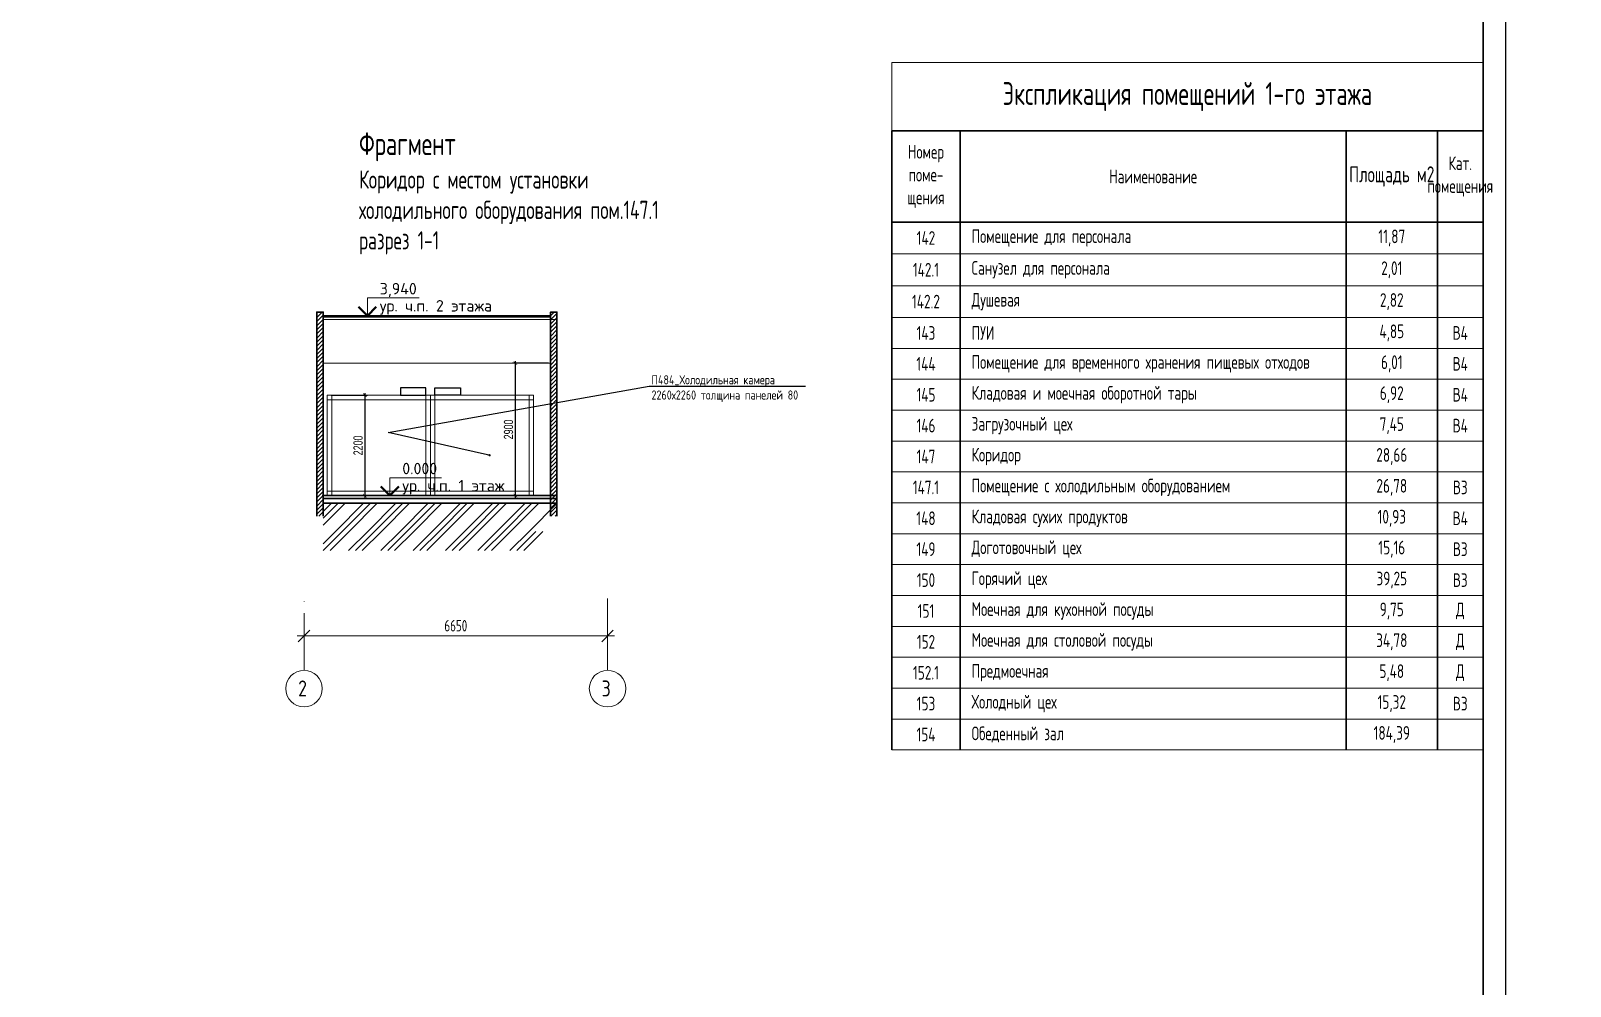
# Model space of a CAD drawing. Header units: millimetres. Extents: x -241391 to 8718866, y 0 to 143518.
# Drawn here: x -190008 to -156282, y 92697 to 113634 of the extents above; entities that cross this region are included whole.
import ezdxf
from ezdxf import colors
from ezdxf.entities.mleader import LeaderData, LeaderLine
from ezdxf.enums import TextEntityAlignment as Align
from ezdxf.math import Vec2, Vec3

# ---------------------------------------------------------------- set-up
doc = ezdxf.new("R2010")
doc.units = ezdxf.units.MM
doc.header["$MEASUREMENT"] = 0
doc.header["$PDMODE"] = 3
doc.header["$PDSIZE"] = -4
doc.linetypes.add('CENTER', pattern=[2, 1.25, -0.25, 0.25, -0.25])
doc.layers.get('0').update_dxf_attribs({"color": 250, "lineweight": 9})
doc.layers.get('Defpoints').update_dxf_attribs({"color": 8})
for name, color, linetype in [('_RAMKA', 7, 'Continuous'), ('АР_Таблицы', 250, 'Continuous'), ('ПРИМЕЧАНИЕ', 7, 'Continuous')]:
    doc.layers.add(name, color=color, linetype=linetype)
for name, color, linetype, lineweight in [('АР_Оси', 193, 'Continuous', 9), ('АР_Оси размеры', 164, 'Continuous', 9), ('АР_Отметки', 250, 'Continuous', 15), ('АР_Сущ Несущая стена', 202, 'Continuous', 30), ('АР_Штриховка монолит', 250, 'Continuous', 9), ('ТХ_пищеблок', 30, 'Continuous', 20)]:
    doc.layers.add(name, color=color, linetype=linetype, lineweight=lineweight)
doc.layers.add('ТХ_привязка ТХ', color=7, linetype='Continuous', true_color=0x163d5c)
doc.styles.add('App_St_Tx', font='isocpeur.ttf')
doc.styles.add('Arial Narrow_6', font='ARIALN.TTF', dxfattribs={"width": 0.85, "height": 200})
doc.styles.add('ISOCPEUR', font='isocpeur.ttf', dxfattribs={"width": 0.7})
doc.styles.add('ГОСТ 2.304', font='isocpeur.ttf', dxfattribs={"width": 0.7})
doc.dimstyles.new('2_5_Arial_Narrow_Чёрный', dxfattribs={"dimscale": 304.8, "dimtxt": 200, "dimasz": 0.25, "dimexe": 0.2, "dimexo": 0.15, "dimgap": 0.15, "dimtad": 1, "dimtoh": 1, "dimdec": 0, "dimrnd": 10, "dimzin": 0, "dimdsep": 46, "dimtxsty": 'Arial Narrow_6', "dimblk": 'ARCHTICK', "dimcen": 0.09, "dimdle": 0.15, "dimclrt": 256, "dimazin": 0, "dimtfac": 1, "dimtdec": 0, "dimtix": 1, "dimtmove": 1, "dimatfit": 3, "dimfxl": 1, "dimtvp": 1, "dimtolj": 1, "dimtzin": 0, "dimarcsym": 2})

# ---------------------------------------------------------------- blocks, each defined once
blk = doc.blocks.new('*U137')
at = {"lineweight": 20}
for p, q in [((0, 0), (0, 3.18)), ((0, 3.18), (9.18, 3.18)), ((-6.88, 0), (2.29, 0))]:
    blk.add_line(p, q, dxfattribs=at)
at = {"lineweight": 40}
for q in [(-1.59, 1.6), (1.59, 1.6)]:
    blk.add_line((0, 0), q, dxfattribs=at)
at = {"lineweight": 20, "style": 'App_St_Tx'}
blk.add_attdef('ОТМЕТКА', text='', height=2.04, dxfattribs=at).set_placement((2.21, 3.18), align=Align.BOTTOM_LEFT)
blk.add_attdef('КОММЕНТАРИЙ', text='', height=2.04, dxfattribs=at).set_placement((2.21, 2.8), align=Align.TOP_LEFT)
blk = doc.blocks.new('_ArchTick')
at = {"color": 0, "linetype": 'ByBlock', "const_width": 0.15}
blk.add_lwpolyline([(-0.5, -0.5), (0.5, 0.5)], dxfattribs=at)
blk = doc.blocks.new('*D141')
at = {"layer": 'Defpoints', "color": 0, "ltscale": 0.1, "transparency": 16777216}
for p in [(-183472, 105648), (-183667, 103448), (-182689, 103448)]:
    blk.add_point(p, dxfattribs=at)
at = {"layer": 'ТХ_привязка ТХ', "color": 0, "lineweight": -2, "ltscale": 0.1, "transparency": 16777216}
for p, q in [((-183427, 105648), (-182628, 105648)), ((-182689, 105694), (-182689, 103402)), ((-183621, 103448), (-182628, 103448))]:
    blk.add_line(p, q, dxfattribs=at)
at = {"layer": 'ТХ_привязка ТХ', "color": 0, "lineweight": -2, "ltscale": 0.1, "transparency": 16777216, "xscale": 76.2, "yscale": 76.2, "zscale": 76.2}
for p, rotation in [((-182689, 105648), 90), ((-182689, 103448), 270)]:
    blk.add_blockref('_ArchTick', p, dxfattribs=dict(at, rotation=rotation))
at = {"layer": 'ТХ_привязка ТХ', "ltscale": 0.1, "transparency": 16777216, "insert": (-182837, 104548), "char_height": 200, "attachment_point": 5, "rotation": 90, "style": 'Arial Narrow_6'}
blk.add_mtext('\\A1;2200', dxfattribs=at)
blk = doc.blocks.new('_Dot')
at = {"color": 0, "linetype": 'ByBlock', "lineweight": -2}
blk.add_line((-0.5, 0), (-1, 0), dxfattribs=at)
at = {"color": 0, "linetype": 'ByBlock', "const_width": 0.5}
blk.add_lwpolyline([(-0.25, 0, 1), (0.25, 0, 1)], format="xyb", close=True, dxfattribs=at)
blk = doc.blocks.new('*D142')
at = {"layer": 'Defpoints', "color": 0, "ltscale": 0.1, "transparency": 16777216}
for p in [(-178622, 106348), (-179393, 103448), (-178622, 103448)]:
    blk.add_point(p, dxfattribs=at)
at = {"layer": 'ТХ_привязка ТХ', "color": 0, "lineweight": -2, "ltscale": 0.1, "transparency": 16777216}
for p, q in [((-178668, 106348), (-179454, 106348)), ((-179393, 106394), (-179393, 103402)), ((-178668, 103448), (-179454, 103448))]:
    blk.add_line(p, q, dxfattribs=at)
at = {"layer": 'ТХ_привязка ТХ', "color": 0, "lineweight": -2, "ltscale": 0.1, "transparency": 16777216, "xscale": 76.2, "yscale": 76.2, "zscale": 76.2}
for p, rotation in [((-179393, 106348), 90), ((-179393, 103448), 270)]:
    blk.add_blockref('_ArchTick', p, dxfattribs=dict(at, rotation=rotation))
at = {"layer": 'ТХ_привязка ТХ', "ltscale": 0.1, "transparency": 16777216, "insert": (-179541, 104898), "char_height": 200, "attachment_point": 5, "rotation": 90, "style": 'Arial Narrow_6'}
blk.add_mtext('\\A1;2900', dxfattribs=at)
blk = doc.blocks.new('_DotSmall')
at = {"color": 0, "linetype": 'ByBlock', "const_width": 0.5}
blk.add_lwpolyline([(-0.0625, 0, 1), (0.0625, 0, 1)], format="xyb", close=True, dxfattribs=at)
blk = doc.blocks.new('*T194')
at = {"layer": 'Defpoints', "color": 8, "linetype": 'ByBlock', "lineweight": 0, "ltscale": 100, "transparency": 16777216}
for p, q in [((0, 0), (12955, 0)), ((0, 0), (0, -1500)), ((12955, 0), (12955, -1500))]:
    blk.add_line(p, q, dxfattribs=at)
at = {"layer": 'АР_Таблицы', "color": 0, "linetype": 'ByBlock', "lineweight": 30, "ltscale": 100, "transparency": 16777216}
for p, q in [((0, -1500), (12955, -1500)), ((0, -1500), (0, -15068)), ((1500, -1500), (1500, -15068)), ((9955, -1500), (9955, -15068)), ((11955, -1500), (11955, -15068)), ((12955, -1500), (12955, -15068)), ((0, -3500), (12955, -3500))]:
    blk.add_line(p, q, dxfattribs=at)
at = {"layer": 'АР_Таблицы', "color": 0, "linetype": 'ByBlock', "lineweight": -2, "ltscale": 100, "transparency": 16777216}
for p, q in [((0, -4197), (1500, -4197)), ((11955, -4197), (12955, -4197)), ((0, -4894), (1500, -4894)), ((11955, -4894), (12955, -4894)), ((0, -5591), (1500, -5591)), ((11955, -5591), (12955, -5591)), ((0, -6268), (1500, -6268)), ((11955, -6268), (12955, -6268)), ((0, -6945), (1500, -6945)), ((11955, -6945), (12955, -6945)), ((0, -7622), (1500, -7622)), ((11955, -7622), (12955, -7622)), ((0, -8298), (1500, -8298)), ((11955, -8298), (12955, -8298)), ((0, -8975), (1500, -8975)), ((11955, -8975), (12955, -8975)), ((0, -9652), (1500, -9652)), ((11955, -9652), (12955, -9652)), ((0, -10329), (1500, -10329)), ((11955, -10329), (12955, -10329)), ((0, -11006), (9955, -11006)), ((11955, -11006), (12955, -11006)), ((0, -11683), (1500, -11683)), ((11955, -11683), (12955, -11683)), ((0, -12360), (1500, -12360)), ((11955, -12360), (12955, -12360)), ((0, -13037), (1500, -13037)), ((11955, -13037), (12955, -13037)), ((0, -13714), (1500, -13714)), ((11955, -13714), (12955, -13714)), ((0, -14391), (1500, -14391)), ((11955, -14391), (12955, -14391)), ((0, -15068), (1500, -15068)), ((11955, -15068), (12955, -15068))]:
    blk.add_line(p, q, dxfattribs=at)
at = {"layer": 'АР_Таблицы', "color": 0, "linetype": 'ByBlock', "lineweight": 9, "ltscale": 100, "transparency": 16777216}
for p, q in [((1500, -4197), (11955, -4197)), ((1500, -4894), (11955, -4894)), ((1500, -5591), (11955, -5591)), ((1500, -6268), (11955, -6268)), ((1500, -6945), (11955, -6945)), ((1500, -7622), (11955, -7622)), ((1500, -8298), (11955, -8298)), ((1500, -8975), (11955, -8975)), ((1500, -9652), (11955, -9652)), ((1500, -10329), (11955, -10329)), ((9955, -11006), (11955, -11006)), ((1500, -11683), (11955, -11683)), ((1500, -12360), (11955, -12360)), ((1500, -13037), (11955, -13037)), ((1500, -13714), (11955, -13714)), ((1500, -14391), (11955, -14391)), ((1500, -15068), (11955, -15068))]:
    blk.add_line(p, q, dxfattribs=at)
at = {"layer": 'АР_Таблицы', "ltscale": 100, "transparency": 16777216, "style": 'ISOCPEUR'}
for s, insert, char_height, width, attachment_point in [('Экспликация помещений 1-го этажа', (6477, -750), 500, 12854.8, 5), ('Номер поме- щения', (750, -2500), 300, 1400, 5), ('Наименование', (5727, -2500), 300, 8354.8, 5), ('Площадь м2', (10955, -2500), 350, 1900, 5), ('Кат. помещения', (12455, -2500), 300, 900, 5), ('142', (750, -3848), 300, 1223.08, 5), ('Помещение для персонала ', (1750, -3848), 300, 7954.8, 4), ('11,87', (10955, -3848), 300, 1500, 5), ('Санузел для персонала', (1750, -4545), 300, 7954.8, 4), ('2,01', (10955, -4545), 300, 1500, 5), ('142.1', (750, -4545), 300, 1223.08, 5), ('Душевая', (1750, -5242), 300, 7954.8, 4), ('2,82', (10955, -5242), 300, 1500, 5), ('142.2', (750, -5242), 300, 1223.08, 5), ('143', (750, -5929), 300, 1223.08, 5), ('ПУИ', (1750, -5929), 300, 7954.8, 4), ('4,85', (10955, -5929), 300, 1500, 5), ('{\\C1;В4}', (12455, -5929), 300, 900, 5), ('144', (750, -6606), 300, 1223.08, 5), ('Помещение для временного хранения пищевых отходов', (1750, -6606), 300, 7954.8, 4), ('6,01', (10955, -6606), 300, 1500, 5), ('{\\C1;В4}', (12455, -6606), 300, 900, 5), ('145', (750, -7283), 300, 1223.08, 5), ('Кладовая и моечная оборотной тары', (1750, -7283), 300, 7954.8, 4), ('6,92', (10955, -7283), 300, 1500, 5), ('{\\C1;В4}', (12455, -7283), 300, 900, 5), ('146', (750, -7960), 300, 1223.08, 5), ('Загрузочный цех', (1750, -7960), 300, 7954.8, 4), ('7,45', (10955, -7960), 300, 1500, 5), ('{\\C1;В4}', (12455, -7960), 300, 900, 5), ('147', (750, -8637), 300, 1223.08, 5), ('Коридор ', (1750, -8637), 300, 7954.8, 4), ('28,66', (10955, -8637), 300, 1500, 5), ('147.1', (750, -9314), 300, 1223.08, 5), ('Помещение с холодильным оборудованием', (1750, -9314), 300, 7954.8, 4), ('26,78', (10955, -9314), 300, 1500, 5), ('{\\C1;В3}', (12455, -9314), 300, 900, 5), ('148', (750, -9991), 300, 1223.08, 5), ('Кладовая сухих продуктов', (1750, -9991), 300, 7954.8, 4), ('10,93', (10955, -9991), 300, 1500, 5), ('{\\C1;В4}', (12455, -9991), 300, 900, 5), ('149', (750, -10668), 300, 1223.08, 5), ('Доготовочный цех', (1750, -10668), 300, 7954.8, 4), ('15,16', (10955, -10668), 300, 1500, 5), ('{\\C1;В3}', (12455, -10668), 300, 900, 5), ('150', (750, -11345), 300, 1223.08, 5), ('Горячий цех', (1750, -11345), 300, 7954.8, 4), ('39,25', (10955, -11345), 300, 1500, 5), ('{\\C1;В3}', (12455, -11345), 300, 900, 5), ('151', (750, -12022), 300, 1223.08, 5), ('Моечная для кухонной посуды', (1750, -12022), 300, 7954.8, 4), ('9,75', (10955, -12022), 300, 1500, 5), ('{\\C1;Д}', (12455, -12022), 300, 900, 5), ('152', (750, -12698), 300, 1223.08, 5), ('Моечная для столовой посуды', (1750, -12698), 300, 7954.8, 4), ('34,78', (10955, -12698), 300, 1500, 5), ('{\\C1;Д}', (12455, -12698), 300, 900, 5), ('152.1', (750, -13375), 300, 1223.08, 5), ('Предмоечная ', (1750, -13375), 300, 7954.8, 4), ('5,48', (10955, -13375), 300, 1500, 5), ('{\\C1;Д}', (12455, -13375), 300, 900, 5), ('153', (750, -14052), 300, 1223.08, 5), ('Холодный цех', (1750, -14052), 300, 7954.8, 4), ('15,32', (10955, -14052), 300, 1500, 5), ('{\\C1;В3}', (12455, -14052), 300, 900, 5), ('154', (750, -14729), 300, 1223.08, 5), ('Обеденный зал', (1750, -14729), 300, 7954.8, 4), ('184,39', (10955, -14729), 300, 1500, 5)]:
    blk.add_mtext(s, dxfattribs=dict(at, insert=insert, char_height=char_height, width=width, attachment_point=attachment_point))
blk = doc.blocks.new('_Oblique')
at = {"color": 0, "linetype": 'ByBlock', "lineweight": -2}
blk.add_line((-0.5, -0.5), (0.5, 0.5), dxfattribs=at)

msp = doc.modelspace()

# ---------------------------------------------------------------- hatches: boundary and pattern name
at = {"layer": 'АР_Штриховка монолит', "ltscale": 100}
h = msp.add_hatch(dxfattribs=at)
h.set_pattern_fill('ANSI31', color=256, scale=20)
h.set_pattern_definition([(45, (-329417.81, 5587.466), (-44.90128, 44.90128), [])])
h.paths.add_polyline_path([(-183601.8, 102996.3), (-183602, 107451.4), (-183742.3, 107451.4), (-183742.4, 102996.2)])
h = msp.add_hatch(dxfattribs=at)
h.set_pattern_fill('ANSI31', color=256, scale=20)
h.set_pattern_definition([(45, (-324298.08, 8317.466), (-44.90128, 44.90128), [])])
h.paths.add_polyline_path([(-178482, 102996.3), (-178481.6, 107468.4), (-178621.9, 107468.4), (-178622.7, 102996.2)])

# ---------------------------------------------------------------- linework, layer by layer
at = {"lineweight": 30}
for p, q in [((-183602.1, 107387.9), (-178621.9, 107387.9)), ((-183602.1, 107367.9), (-178621.9, 107367.9)), ((-178481.9, 107387.9), (-178481.9, 107387.9)), ((-178481.9, 107367.9), (-178481.9, 107367.9)), ((-183602.1, 103447.9), (-178481.9, 103447.9)), ((-183602.1, 103387.9), (-178481.9, 103387.9)), ((-183602.1, 103280), (-178473.4, 103280))]:
    msp.add_line(p, q, dxfattribs=at)
for p, q in [((-183602.1, 107307.9), (-178481.9, 107307.9)), ((-183602.1, 106347.9), (-178622.3, 106347.9))]:
    msp.add_line(p, q)
at = {"linetype": 'Continuous', "lineweight": 0, "transparency": 33554641}
for p, q in [((-183602.1, 103101), (-183423.1, 103280)), ((-183602.1, 102951), (-183273.1, 103280)), ((-183602.1, 102801), (-183123.1, 103280)), ((-183333.3, 102662.8), (-182716, 103280)), ((-183183.3, 102662.8), (-182566, 103280)), ((-183033.3, 102662.8), (-182416, 103280)), ((-182626.2, 102662.8), (-182008.9, 103280)), ((-182476.2, 102662.8), (-181858.9, 103280)), ((-182326.2, 102662.8), (-181708.9, 103280)), ((-181919, 102662.8), (-181301.8, 103280)), ((-181769, 102662.8), (-181151.8, 103280)), ((-181619, 102662.8), (-181001.8, 103280)), ((-181211.9, 102662.8), (-180594.7, 103280)), ((-181061.9, 102662.8), (-180444.7, 103280)), ((-180911.9, 102662.8), (-180294.7, 103280)), ((-180504.8, 102662.8), (-179887.6, 103280)), ((-180354.8, 102662.8), (-179737.6, 103280)), ((-180204.8, 102662.8), (-179587.6, 103280)), ((-179797.7, 102662.8), (-179180.5, 103280)), ((-179647.7, 102662.8), (-179030.5, 103280)), ((-179497.7, 102662.8), (-178880.5, 103280)), ((-179090.6, 102662.8), (-178473.4, 103280)), ((-183602.1, 102393.9), (-183333.3, 102662.8)), ((-183602.1, 102243.9), (-183183.3, 102662.8)), ((-183452.2, 102243.8), (-183033.3, 102662.8)), ((-183045.3, 102243.7), (-182626.2, 102662.8)), ((-182895.3, 102243.6), (-182476.2, 102662.8)), ((-182745.4, 102243.5), (-182326.2, 102662.8)), ((-182338.5, 102243.4), (-181919, 102662.8)), ((-182188.5, 102243.3), (-181769, 102662.8)), ((-182038.6, 102243.2), (-181619, 102662.8)), ((-181631.7, 102243), (-181211.9, 102662.8)), ((-181481.7, 102243), (-181061.9, 102662.8)), ((-181331.8, 102242.9), (-180911.9, 102662.8)), ((-180924.9, 102242.7), (-180504.8, 102662.8)), ((-180774.9, 102242.7), (-180354.8, 102662.8)), ((-180625, 102242.6), (-180204.8, 102662.8)), ((-180216.6, 102243.9), (-179797.7, 102662.8)), ((-180066.6, 102243.9), (-179647.7, 102662.8)), ((-179916.7, 102243.8), (-179497.7, 102662.8)), ((-179509.5, 102243.9), (-179090.6, 102662.8)), ((-179359.5, 102243.9), (-178940.6, 102662.8)), ((-179209.6, 102243.8), (-178790.6, 102662.8))]:
    msp.add_line(p, q, dxfattribs=at)
at = {"layer": '_RAMKA', "color": 0}
msp.add_lwpolyline([(-241391.3, 81826.5), (-157691.3, 81826.5), (-157691.3, 141008.3), (-241391.3, 141008.3)], close=True, dxfattribs=at)
at = {"layer": '_RAMKA', "color": 0, "lineweight": 30}
msp.add_lwpolyline([(-239391.3, 82326.5), (-158191.3, 82326.5), (-158191.3, 140508.3), (-239391.3, 140508.3)], close=True, dxfattribs=at)
at = {"layer": 'АР_Оси', "color": 253, "linetype": 'CENTER', "ltscale": 1000}
for p, q in [((-184021.6, 99619.2), (-184021.6, 101124.2)), ((-177371.6, 99619.2), (-177371.6, 101124.2))]:
    msp.add_line(p, q, dxfattribs=at)
at = {"layer": 'АР_Оси', "color": 253, "ltscale": 0.5}
for centre in [(-184021.6, 99219.2), (-177371.6, 99219.2)]:
    msp.add_circle(centre, 400, dxfattribs=at)
at = {"layer": 'АР_Оси размеры', "color": 253, "ltscale": 100}
for p, q in [((-177371.6, 101195.6), (-177371.6, 100221.8)), ((-177371.6, 101195.6), (-177371.6, 100221.8)), ((-184021.6, 100781.8), (-184021.6, 100221.8)), ((-184021.6, 100781.8), (-184021.6, 100221.8)), ((-184171.6, 100371.8), (-177221.6, 100371.8))]:
    msp.add_line(p, q, dxfattribs=at)
at = {"layer": 'АР_Сущ Несущая стена'}
msp.add_line((-178622.4, 102996.3), (-178621.9, 107468.4), dxfattribs=at)
at = {"layer": 'АР_Сущ Несущая стена', "ltscale": 100}
msp.add_line((-178482.1, 102996.3), (-178481.9, 107468.4), dxfattribs=at)
at = {"layer": 'АР_Сущ Несущая стена'}
for points in [[(-183742.1, 102996.3), (-183742.1, 107468.4), (-183602.1, 107468.4), (-183602.1, 102996.3)], [(-178621.9, 102996.3), (-178621.9, 107468.4), (-178481.9, 107468.4), (-178481.9, 102996.3)]]:
    msp.add_lwpolyline(points, dxfattribs=at)
at = {"layer": 'ТХ_пищеблок', "color": 140, "ltscale": 0.1}
for points in [[(-183512.4, 103447.9), (-181252.4, 103447.9), (-181252.4, 105647.9), (-183512.4, 105647.9)], [(-183412.4, 105547.9), (-183512.4, 105547.9), (-183512.4, 105647.9), (-183412.4, 105647.9)], [(-181252.4, 105647.9), (-181352.4, 105647.9), (-181352.4, 105547.9), (-181252.4, 105547.9)], [(-178992.4, 103447.9), (-181252.4, 103447.9), (-181252.4, 105647.9), (-178992.4, 105647.9)], [(-181252.4, 105647.9), (-181152.4, 105647.9), (-181152.4, 105547.9), (-181252.4, 105547.9)], [(-179092.4, 105547.9), (-178992.4, 105547.9), (-178992.4, 105647.9), (-179092.4, 105647.9)], [(-183412.4, 103547.9), (-181352.4, 103547.9), (-181352.4, 105547.9), (-183412.4, 105547.9)], [(-179092.4, 103547.9), (-181152.4, 103547.9), (-181152.4, 105547.9), (-179092.4, 105547.9)], [(-183412.4, 103547.9), (-183512.4, 103547.9), (-183512.4, 103447.9), (-183412.4, 103447.9)], [(-181352.4, 103547.9), (-181252.4, 103547.9), (-181252.4, 103447.9), (-181352.4, 103447.9)], [(-181152.4, 103547.9), (-181252.4, 103547.9), (-181252.4, 103447.9), (-181152.4, 103447.9)], [(-179092.4, 103547.9), (-178992.4, 103547.9), (-178992.4, 103447.9), (-179092.4, 103447.9)]]:
    msp.add_lwpolyline(points, close=True, dxfattribs=at)
at = {"layer": 'ТХ_привязка ТХ', "color": 140, "ltscale": 100}
for points in [[(-181909.1, 105647.9), (-181352.4, 105647.9), (-181352.4, 105811.2), (-181909.1, 105811.2)], [(-180595.7, 105647.9), (-181152.4, 105647.9), (-181152.4, 105811.2), (-180595.7, 105811.2)]]:
    msp.add_lwpolyline(points, close=True, dxfattribs=at)

# ---------------------------------------------------------------- block references
msp.add_blockref('*T194', (-171146.1, 112941.4))
at = {"lineweight": 20, "xscale": 123.3509672150743, "yscale": 123.3509672150743, "zscale": 123.3509672150743}
for p, values in [((-182634.7, 107387.9), {'КОММЕНТАРИЙ': 'ур. ч.п. 2 этажа', 'ОТМЕТКА': '3,940'}), ((-182141.4, 103447.9), {'КОММЕНТАРИЙ': 'ур. ч.п. 1 этаж', 'ОТМЕТКА': '0.000'})]:
    msp.add_blockref('*U137', p, dxfattribs=at).add_auto_attribs(values)
at = {"layer": 'АР_Оси размеры', "color": 253, "ltscale": 100, "xscale": 250, "yscale": 250, "zscale": 250}
for p in [(-184021.6, 100371.8), (-177371.6, 100371.8)]:
    msp.add_blockref('_Oblique', p, dxfattribs=at)
at = {"layer": 'АР_Оси размеры', "color": 253, "ltscale": 100, "xscale": 250, "yscale": 250, "zscale": 250, "rotation": 180}
for p in [(-184021.6, 100371.8), (-177371.6, 100371.8)]:
    msp.add_blockref('_Oblique', p, dxfattribs=at)

# ---------------------------------------------------------------- texts
at = {"layer": 'АР_Оси', "color": 253, "style": 'ГОСТ 2.304', "width": 0.8}
for s, p in [('2', (-184149.4, 99046.9)), ('3', (-177499.4, 99046.9))]:
    msp.add_text(s, height=350, dxfattribs=at).set_placement(p)
at = {"layer": 'АР_Оси размеры', "color": 253, "ltscale": 100, "insert": (-180696.6, 100596.8), "char_height": 250, "attachment_point": 5, "style": 'ГОСТ 2.304'}
msp.add_mtext('\\A1;6650', dxfattribs=at)
at = {"layer": 'ПРИМЕЧАНИЕ', "insert": (-182816.7, 108733.8, -3.6), "char_height": 500, "attachment_point": 7, "style": 'ГОСТ 2.304'}
msp.add_mtext('Фрагмент \\P{\\H0.8x;Коридор с местом установки\\Pхолодильного оборудования пом.147.1\\Pразрез 1-1}', dxfattribs=at)

# ---------------------------------------------------------------- dimensions: what is measured, and where the dimension line sits
at = {"layer": 'ТХ_привязка ТХ', "ltscale": 0.1}
for base, p1, p2, picture, middle in [((-179392.9, 103447.9), (-178622.3, 106347.9), (-178622.3, 103447.9), '*D142', (-179540.8, 104897.9)), ((-182689.4, 103447.9), (-183472.4, 105647.9), (-183666.6, 103447.9), '*D141', (-182837.2, 104547.9))]:
    dim = msp.add_linear_dim(base=base, p1=p1, p2=p2, angle=90, dimstyle='2_5_Arial_Narrow_Чёрный', override={"dimtxt": 230, "dimpost": '<>'}, dxfattribs=at)
    dim.commit()
    dim.dimension.update_dxf_attribs({"geometry": picture, "text_midpoint": middle})

# ---------------------------------------------------------------- leaders
at = {"layer": 'АР_Отметки'}
ml = msp.add_multileader_mtext('Standard', dxfattribs=at)
ml.set_content('0,000', color=256, style='ISOCPEUR')
ml.set_leader_properties(color=256, linetype='Continuous', lineweight=-1)
ml.set_arrow_properties(name='DOTSMALL')
ml.build(insert=Vec2(0, 0))
ml.multileader.update_dxf_attribs({"has_text_frame": 1, "text_left_attachment_type": 4, "text_right_attachment_type": 4, "dogleg_length": 100, "arrow_head_size": 180})
ctx = ml.context
ctx.base_point, ctx.char_height, ctx.arrow_head_size, ctx.landing_gap_size, ctx.plane_origin = Vec3(-195801, 128738.8, 0), 250, 180, 50, Vec3(-194859.4, 127451.9, 0)
ctx.left_attachment, ctx.right_attachment = 4, 4
notes = []
notes.append((ctx, [(0, (0, 0, 0), (0, 0), (1, 0), 1, [])]))
ctx.mtext.insert, ctx.mtext.width, ctx.mtext.defined_height, ctx.mtext.line_spacing_style, ctx.mtext.flow_direction = Vec3(-195751, 129138.8, 0), 599.198, 407.5, 2, 5
ml = msp.add_multileader_mtext('Standard', dxfattribs=at)
ml.set_content('0,000', color=256, style='ISOCPEUR')
ml.set_leader_properties(color=256, linetype='Continuous', lineweight=-1)
ml.set_arrow_properties(name='DOTSMALL')
ml.build(insert=Vec2(0, 0))
ml.multileader.update_dxf_attribs({"has_text_frame": 1, "text_left_attachment_type": 4, "text_right_attachment_type": 4, "dogleg_length": 100, "arrow_head_size": 180})
ctx = ml.context
ctx.base_point, ctx.char_height, ctx.arrow_head_size, ctx.landing_gap_size, ctx.plane_origin = Vec3(-202583.9, 121652.2, 0), 250, 180, 50, Vec3(-204745.1, 120215.7, 0)
ctx.left_attachment, ctx.right_attachment = 4, 4
notes.append((ctx, [(0, (0, 0, 0), (0, 0), (1, 0), 1, [])]))
ctx.mtext.insert, ctx.mtext.width, ctx.mtext.line_spacing_style, ctx.mtext.flow_direction = Vec3(-202533.9, 122052.2, 0), 852.697, 2, 5
at = {"layer": 'АР_Отметки', "color": 253}
ml = msp.add_multileader_mtext('Standard', dxfattribs=at)
ml.set_content('0,000', color=253, style='ISOCPEUR')
ml.set_leader_properties(color=256, linetype='Continuous', lineweight=-1)
ml.set_arrow_properties(name='DOTSMALL')
ml.build(insert=Vec2(0, 0))
ml.multileader.update_dxf_attribs({"has_text_frame": 1, "text_left_attachment_type": 4, "text_right_attachment_type": 4, "dogleg_length": 100, "arrow_head_size": 180})
ctx = ml.context
ctx.base_point, ctx.char_height, ctx.arrow_head_size, ctx.landing_gap_size, ctx.plane_origin = Vec3(-210451.3, 105391.8, 0), 250, 180, 50, Vec3(-212612.5, 104867.3, 0)
ctx.left_attachment, ctx.right_attachment = 4, 4
notes.append((ctx, [(0, (0, 0, 0), (0, 0), (1, 0), 1, [])]))
ctx.mtext.insert, ctx.mtext.width, ctx.mtext.line_spacing_style, ctx.mtext.flow_direction = Vec3(-210401.3, 105791.8, 0), 852.697, 2, 5
ml = msp.add_multileader_mtext('Standard', dxfattribs=at)
ml.set_content('-0,000', color=253, style='ISOCPEUR')
ml.set_leader_properties(color=256, linetype='Continuous', lineweight=-1)
ml.set_arrow_properties(name='DOTSMALL')
ml.build(insert=Vec2(0, 0))
ml.multileader.update_dxf_attribs({"has_text_frame": 1, "text_left_attachment_type": 4, "text_right_attachment_type": 4, "dogleg_length": 100, "arrow_head_size": 180})
ctx = ml.context
ctx.base_point, ctx.char_height, ctx.arrow_head_size, ctx.landing_gap_size, ctx.plane_origin = Vec3(-214386.8, 102727, 0), 250, 180, 50, Vec3(-214468.2, 101459.4, 0)
ctx.left_attachment, ctx.right_attachment = 4, 4
notes.append((ctx, [(0, (0, 0, 0), (0, 0), (1, 0), 1, [])]))
ctx.mtext.insert, ctx.mtext.width, ctx.mtext.line_spacing_style, ctx.mtext.flow_direction = Vec3(-214336.8, 103060.3, 0), 852.697, 2, 5
ml = msp.add_multileader_mtext('Standard', dxfattribs=at)
ml.set_content('-0,000', color=253, style='ISOCPEUR')
ml.set_leader_properties(color=256, linetype='Continuous', lineweight=-1)
ml.set_arrow_properties(name='DOTSMALL')
ml.build(insert=Vec2(0, 0))
ml.multileader.update_dxf_attribs({"has_text_frame": 1, "text_left_attachment_type": 4, "text_right_attachment_type": 4, "dogleg_length": 100, "arrow_head_size": 180})
ctx = ml.context
ctx.base_point, ctx.char_height, ctx.arrow_head_size, ctx.landing_gap_size, ctx.plane_origin = Vec3(-214386.8, 102727, 0), 250, 180, 50, Vec3(-214468.2, 101459.4, 0)
ctx.left_attachment, ctx.right_attachment = 4, 4
notes.append((ctx, [(0, (0, 0, 0), (0, 0), (1, 0), 1, [])]))
ctx.mtext.insert, ctx.mtext.width, ctx.mtext.line_spacing_style, ctx.mtext.flow_direction = Vec3(-214336.8, 103060.3, 0), 852.697, 2, 5
at = {"layer": 'ТХ_привязка ТХ'}
ml = msp.add_multileader_mtext('Standard', dxfattribs=at)
ml.set_content('{\\fISOCPEUR|b0|i0|c204|p34;\\W0.8;П484_Холодильная камера 2260х2260 толщина панелей 80}', color=256, style='Arial Narrow_6')
ml.set_leader_properties()
ml.set_arrow_properties(name='DOT')
ml.build(insert=Vec2(0, 0))
ml.multileader.update_dxf_attribs({"text_left_attachment_type": 6, "text_right_attachment_type": 6, "dogleg_length": 50, "arrow_head_size": 50})
ctx = ml.context
ctx.base_point, ctx.char_height, ctx.arrow_head_size, ctx.landing_gap_size, ctx.plane_origin = Vec3(-176409.3, 105845.4, -3.6), 200, 50, 0.09, Vec3(-164520.2, 134528.8, -3.6)
ctx.left_attachment, ctx.right_attachment = 6, 6
notes.append((ctx, [(0, (1, 1, 0), (-176459.3, 105845.4, -3.6), (1, 0), 50, [(1, [(-179955.6, 104331.9, -3.6), (-182178.4, 104831, -3.6)], 0, [])])]))
ctx.mtext.insert, ctx.mtext.width, ctx.mtext.defined_height, ctx.mtext.flow_direction = Vec3(-176409.2, 106085.4, -3.6), 3336.787, 5836.6, 5
for ctx, leaders in notes:
    for number, flags, end, landing, length, lines in leaders:
        leader = LeaderData()
        leader.index, (leader.has_last_leader_line, leader.has_dogleg_vector, leader.attachment_direction) = number, flags
        leader.last_leader_point, leader.dogleg_vector, leader.dogleg_length = Vec3(end), Vec3(landing), length
        for number, points, colour, breaks in lines:
            line = LeaderLine()
            line.index, line.vertices, line.color, line.breaks = number, Vec3.list(points), colors.encode_raw_color(colour), breaks
            leader.lines.append(line)
        ctx.leaders.append(leader)

doc.saveas('drawing.dxf')
